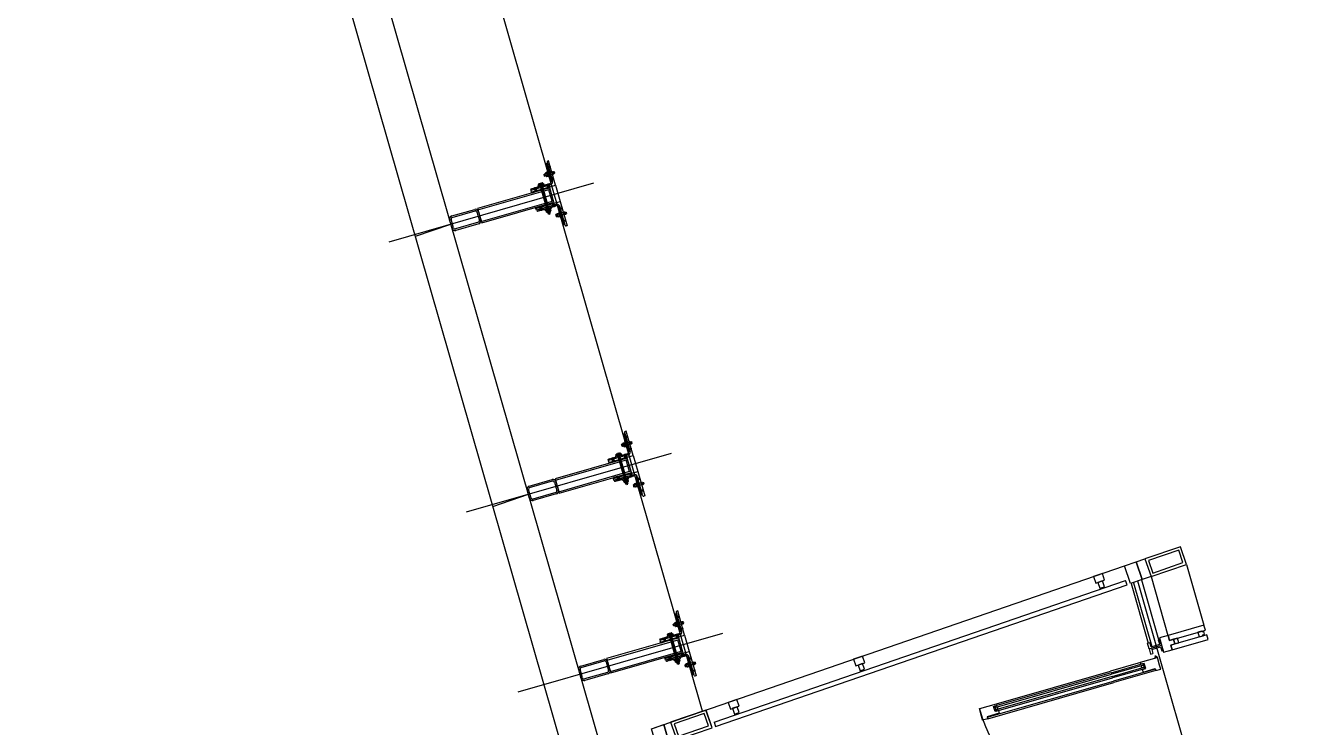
# Model space of a CAD drawing. Extents: x 809487 to 809680, y 818779 to 819225.
# Drawn here: x 809509.13 to 809515.9, y 819013.77 to 819017.52 of the extents above; entities that cross this region are included whole.
import ezdxf

# ---------------------------------------------------------------- set-up
doc = ezdxf.new("R2010")
doc.units = 0
for name, color, linetype in [('Default', 7, 'Continuous'), ('F-Alum', 7, 'Continuous'), ('F-Glazing', 7, 'Continuous'), ('Glass', 7, 'Continuous'), ('MAJ223__', 7, 'Continuous'), ('MAJ292_1', 7, 'Continuous'), ('MAJ292__', 7, 'Continuous'), ('MAJ314__scope', 7, 'Continuous'), ('MAJ315__', 7, 'Continuous'), ('MAJ318__', 7, 'Continuous'), ('MAJ322__', 7, 'Continuous'), ('MAJ325__', 7, 'Continuous'), ('MAJ421__', 7, 'Continuous'), ('MAJ520__', 7, 'Continuous'), ('WELDING', 7, 'Continuous')]:
    doc.layers.add(name, color=color, linetype=linetype)

# ---------------------------------------------------------------- blocks, each defined once
blk = doc.blocks.new('A$C62E2240C')
at = {"layer": 'MAJ223__'}
for p, q in [((-0.005, -0.01), (0.0181, -0.01)), ((0.005, -0.0058), (0.0135, -0.0058)), ((0.005, -0.0142), (0.0135, -0.0142)), ((0.0127, -0.005), (0.0127, -0.015))]:
    blk.add_line(p, q, dxfattribs=at)
blk.add_lwpolyline([(0, 0), (0.005, -0.005), (0.005, -0.015), (0, -0.02)], close=True, dxfattribs=at)
for points in [[(0, -0.0113), (0.0033, -0.0113), (0.0033, -0.0088), (0, -0.0088)], [(0.005, -0.005), (0.0127, -0.005), (0.0135, -0.0058), (0.0135, -0.0142), (0.0127, -0.015), (0.005, -0.015)]]:
    blk.add_lwpolyline(points, dxfattribs=at)
blk = doc.blocks.new('TM12NUT')
at = {"layer": 'Default'}
for p, q in [((0.0078, 0), (-0.0078, 0)), ((-0.0104, -0.0015), (-0.0104, -0.0085)), ((-0.0078, -0.01), (0.0078, -0.01)), ((-0.0052, -0.0085), (-0.0052, -0.0015)), ((0.0052, -0.0085), (0.0052, -0.0015)), ((0.0104, -0.0085), (0.0104, -0.0015))]:
    blk.add_line(p, q, dxfattribs=at)
for centre, radius, start, end in [((0, -0.0098), 0.00979, 57.79577, 122.20423), ((0.0078, -0.003), 0.00301, 30, 150), ((-0.0078, -0.003), 0.00301, 30, 150), ((-0.0078, -0.007), 0.00301, 210, 330), ((0, -0.0002), 0.00979, 237.79577, 302.20423), ((0.0078, -0.007), 0.00301, 210, 330)]:
    blk.add_arc(centre, radius, start, end, dxfattribs=at)
blk = doc.blocks.new('M12_WASH')
at = {"layer": 'Default'}
for p, q in [((0.0025, 0.0016), (0, 0.0009)), ((0, -0.0016), (0.0025, -0.0009))]:
    blk.add_line(p, q, dxfattribs=at)
blk.add_lwpolyline([(0, -0.012), (0.0025, -0.012), (0.0025, 0.012), (0, 0.012)], close=True, dxfattribs=at)
blk = doc.blocks.new('A$C392C4054')
at = {"layer": 'Default'}
for p, q in [((0.013, 0.05), (0, 0.05)), ((0.013, 0.047), (0, 0.047)), ((0.0016, 0.0468), (0.0016, 0)), ((0.0114, 0.0468), (0.0114, 0))]:
    blk.add_line(p, q, dxfattribs=at)
at = {"layer": 'MAJ292_1'}
for p, q in [((0.0005, 0.047), (0.0005, 0.0468)), ((0.0125, 0.047), (0.0125, 0.0468))]:
    blk.add_line(p, q, dxfattribs=at)
at = {"layer": 'MAJ318__'}
for p, q in [((0, 0.0517), (0.003, 0.057)), ((0, 0.0468), (0, 0.0517)), ((0.013, 0.0515), (0, 0.0515)), ((0.013, 0.0468), (0, 0.0468)), ((0.0005, 0.0468), (0.0005, 0.0011)), ((0.0005, 0.0011), (0.0016, 0)), ((0.0125, 0.0011), (0.0005, 0.0011)), ((0.0054, 0), (0.0016, 0)), ((0.01, 0.057), (0.003, 0.057)), ((0.0065, 0.0011), (0.0054, 0)), ((0.0065, 0.0011), (0.0076, 0)), ((0.0114, 0), (0.0076, 0)), ((0.013, 0.0517), (0.01, 0.057)), ((0.0114, 0), (0.0125, 0.0011)), ((0.0125, 0.0468), (0.0125, 0.0011)), ((0.013, 0.0468), (0.013, 0.0517))]:
    blk.add_line(p, q, dxfattribs=at)
blk = doc.blocks.new('M06MC13')
at = {"layer": 'Default'}
for p, q in [((-0.005, 0), (0.018, 0)), ((0.003, 0.0025), (0.013, 0.0025)), ((0.0125, -0.003), (0.0125, 0.003)), ((0.003, -0.0025), (0.013, -0.0025))]:
    blk.add_line(p, q, dxfattribs=at)
blk.add_lwpolyline([(0, -0.006), (0.003, -0.003), (0.003, 0.003), (0, 0.006)], close=True, dxfattribs=at)
for points in [[(0, 0.00075), (0.002, 0.00075), (0.002, -0.00075), (0, -0.00075)], [(0.003, -0.003), (0.0125, -0.003), (0.013, -0.0025), (0.013, 0.0025), (0.0125, 0.003), (0.003, 0.003)]]:
    blk.add_lwpolyline(points, dxfattribs=at)
blk = doc.blocks.new('M12HB160')
at = {"layer": 'Default'}
for p, q in [((-0.013, 0), (0.165, 0)), ((0.125, 0.005), (0.16, 0.005)), ((0.159, -0.006), (0.159, 0.006)), ((0.125, -0.005), (0.16, -0.005))]:
    blk.add_line(p, q, dxfattribs=at)
blk.add_lwpolyline([(-0.0065, -0.012), (-0.008, -0.0105), (-0.008, 0.0105), (-0.0065, 0.012), (0, 0.012), (0, -0.012)], close=True, dxfattribs=at)
for points in [[(-0.0064, 0.006), (0, 0.006), (0, 0.012), (-0.0064, 0.012)], [(0, -0.006), (0.159, -0.006), (0.16, -0.005), (0.16, 0.005), (0.159, 0.006), (0, 0.006)], [(0.124, -0.006), (0.125, -0.005), (0.125, 0.005), (0.124, 0.006)], [(-0.0064, -0.012), (0, -0.012), (0, -0.006), (-0.0064, -0.006)]]:
    blk.add_lwpolyline(points, dxfattribs=at)
for centre, radius, start, end in [((-0.0044, 0.009), 0.0036, 123.62643, 236.37357), ((0.004, 0), 0.012, 150, 210), ((-0.0044, -0.009), 0.0036, 123.62643, 236.37357)]:
    blk.add_arc(centre, radius, start, end, dxfattribs=at)
blk = doc.blocks.new('M12_NUT1')
at = {"layer": 'Default'}
blk.add_lwpolyline([(0.01, 0.0105), (0.01, -0.0105), (0.0085, -0.012), (0.0015, -0.012), (0, -0.0105), (0, 0.0105), (0.0015, 0.012), (0.0085, 0.012)], close=True, dxfattribs=at)
for points in [[(0.0016, 0.006), (0.0084, 0.006)], [(0.0016, 0.006), (0.0084, 0.006)], [(0.0084, -0.006), (0.0016, -0.006)], [(0.0084, -0.006), (0.0016, -0.006)]]:
    blk.add_lwpolyline(points, dxfattribs=at)
for centre, radius, start, end in [((0.0036, 0.009), 0.0036, 123.62643, 236.37357), ((0.012, 0), 0.012, 150, 210), ((0.0064, 0.009), 0.0036, 303.62643, 56.37357), ((-0.002, 0), 0.012, 330, 30), ((0.0036, -0.009), 0.0036, 123.62643, 236.37357), ((0.0064, -0.009), 0.0036, 303.62643, 56.37357)]:
    blk.add_arc(centre, radius, start, end, dxfattribs=at)

msp = doc.modelspace()

# ---------------------------------------------------------------- linework, layer by layer
at = {"layer": 'F-Alum'}
for p, q in [((809512.8092, 819013.8001), (809515.0075, 819014.557)), ((809512.8173, 819013.7765), (809515.0156, 819014.5334)), ((809515.0156, 819014.5334), (809515.0075, 819014.557)), ((809512.8092, 819013.8001), (809512.8173, 819013.7765))]:
    msp.add_line(p, q, dxfattribs=at)
for points in [[(809515.3336, 819014.6429), (809515.301, 819014.7374), (809515.1116, 819014.6722), (809515.1442, 819014.5777)], [(809515.1538, 819014.5968), (809515.3145, 819014.6522), (809515.2917, 819014.7183), (809515.131, 819014.663)], [(809515.4269, 819014.318), (809515.2346, 819014.2628), (809515.2421, 819014.2369), (809515.4343, 819014.292)], [(809515.4415, 819014.267), (809515.2492, 819014.2119), (809515.2567, 819014.1859), (809515.4489, 819014.2411)], [(809515.2845, 819014.2491), (809515.2633, 819014.243), (809515.2704, 819014.218), (809515.2916, 819014.2241)], [(809515.4261, 819014.2837), (809515.4165, 819014.2809), (809515.4149, 819014.2864), (809515.3937, 819014.2804), (809515.4009, 819014.2554), (809515.422, 819014.2615), (809515.4204, 819014.267), (809515.4301, 819014.2698)], [(809512.7987, 819013.77), (809512.7661, 819013.8646), (809512.5768, 819013.7994), (809512.6093, 819013.7048)], [(809512.6189, 819013.724), (809512.7796, 819013.7793), (809512.7568, 819013.8455), (809512.5961, 819013.7902)]]:
    msp.add_lwpolyline(points, close=True, dxfattribs=at)
at = {"layer": 'F-Glazing'}
for p, q in [((809511.0729, 819016.3676), (809512.1669, 819016.6813)), ((809511.9622, 819016.6695), (809511.9622, 819016.6695)), ((809511.9622, 819016.6695), (809511.987, 819016.5829)), ((809511.9431, 819016.5839), (809511.9255, 819016.6454)), ((809511.487, 819014.9236), (809512.5809, 819015.2373)), ((809512.3572, 819015.1399), (809512.3395, 819015.2014)), ((809512.3763, 819015.2255), (809512.3763, 819015.2255)), ((809512.3763, 819015.2255), (809512.4011, 819015.1389)), ((809511.7626, 819013.9624), (809512.8566, 819014.2761)), ((809512.6328, 819014.1786), (809512.6152, 819014.2401)), ((809512.6519, 819014.2642), (809512.6519, 819014.2642)), ((809512.6519, 819014.2642), (809512.6767, 819014.1777))]:
    msp.add_line(p, q, dxfattribs=at)
for points in [[(809511.9309, 819016.6553), (809511.9296, 819016.6601), (809511.835, 819016.6278), (809511.8337, 819016.6326)], [(809511.953, 819016.5784), (809511.9544, 819016.5736), (809511.8571, 819016.5509), (809511.8585, 819016.5461)], [(809512.345, 819015.2113), (809512.3436, 819015.2161), (809512.2491, 819015.1838), (809512.2477, 819015.1886)], [(809512.3671, 819015.1344), (809512.3684, 819015.1296), (809512.2711, 819015.1069), (809512.2725, 819015.1021)], [(809512.6206, 819014.25), (809512.6193, 819014.2548), (809512.5247, 819014.2225), (809512.5234, 819014.2273)], [(809512.6427, 819014.1731), (809512.6441, 819014.1683), (809512.5468, 819014.1456), (809512.5482, 819014.1408)]]:
    msp.add_lwpolyline(points, close=True, dxfattribs=at)
at = {"layer": 'Glass'}
for p, q in [((809515.1722, 819014.1422), (809515.168, 819014.1567)), ((809515.1629, 819014.1474), (809515.1773, 819014.1515))]:
    msp.add_line(p, q, dxfattribs=at)
for radius in [0.0035, 0.0035, 0.0015]:
    msp.add_circle((809515.1701, 819014.1494), radius, dxfattribs=at)
at = {"layer": 'MAJ223__'}
for points in [[(809511.8669, 819016.6603), (809511.8688, 819016.6593), (809511.8698, 819016.6612), (809511.8717, 819016.6601), (809511.8727, 819016.662), (809511.8746, 819016.661), (809511.8756, 819016.6628), (809511.8775, 819016.6618), (809511.8785, 819016.6636), (809511.8803, 819016.6626), (809511.8814, 819016.6645), (809511.8832, 819016.6634), (809511.8842, 819016.6653), (809511.8861, 819016.6643), (809511.8871, 819016.6661), (809511.889, 819016.6651), (809511.89, 819016.667), (809511.8919, 819016.6659), (809511.8929, 819016.6678), (809511.8948, 819016.6668), (809511.8958, 819016.6686), (809511.8976, 819016.6676), (809511.8987, 819016.6694), (809511.9005, 819016.6684), (809511.9016, 819016.6703), (809511.9034, 819016.6692), (809511.9051, 819016.6635), (809511.8676, 819016.6527), (809511.8659, 819016.6585)], [(809511.9014, 819016.5402), (809511.9024, 819016.542), (809511.9043, 819016.541), (809511.9053, 819016.5429), (809511.9072, 819016.5418), (809511.9082, 819016.5437), (809511.9101, 819016.5427), (809511.9111, 819016.5445), (809511.9129, 819016.5435), (809511.914, 819016.5453), (809511.9158, 819016.5443), (809511.9168, 819016.5462), (809511.9187, 819016.5451), (809511.9197, 819016.547), (809511.9216, 819016.546), (809511.9226, 819016.5478), (809511.9245, 819016.5468), (809511.9255, 819016.5487), (809511.9274, 819016.5476), (809511.9284, 819016.5495), (809511.9302, 819016.5485), (809511.9313, 819016.5503), (809511.9331, 819016.5493), (809511.9342, 819016.5511), (809511.936, 819016.5501), (809511.937, 819016.552), (809511.9354, 819016.5577), (809511.8979, 819016.547), (809511.8995, 819016.5412)], [(809512.281, 819015.2163), (809512.2829, 819015.2153), (809512.2839, 819015.2172), (809512.2857, 819015.2161), (809512.2868, 819015.218), (809512.2886, 819015.217), (809512.2897, 819015.2188), (809512.2915, 819015.2178), (809512.2925, 819015.2197), (809512.2944, 819015.2186), (809512.2954, 819015.2205), (809512.2973, 819015.2195), (809512.2983, 819015.2213), (809512.3002, 819015.2203), (809512.3012, 819015.2221), (809512.303, 819015.2211), (809512.3041, 819015.223), (809512.3059, 819015.2219), (809512.307, 819015.2238), (809512.3088, 819015.2228), (809512.3098, 819015.2246), (809512.3117, 819015.2236), (809512.3127, 819015.2254), (809512.3146, 819015.2244), (809512.3156, 819015.2263), (809512.3175, 819015.2252), (809512.3191, 819015.2195), (809512.2816, 819015.2087), (809512.28, 819015.2145)], [(809512.3155, 819015.0962), (809512.3165, 819015.098), (809512.3183, 819015.097), (809512.3194, 819015.0989), (809512.3212, 819015.0978), (809512.3223, 819015.0997), (809512.3241, 819015.0987), (809512.3251, 819015.1005), (809512.327, 819015.0995), (809512.328, 819015.1014), (809512.3299, 819015.1003), (809512.3309, 819015.1022), (809512.3328, 819015.1011), (809512.3338, 819015.103), (809512.3356, 819015.102), (809512.3367, 819015.1038), (809512.3385, 819015.1028), (809512.3396, 819015.1047), (809512.3414, 819015.1036), (809512.3424, 819015.1055), (809512.3443, 819015.1045), (809512.3453, 819015.1063), (809512.3472, 819015.1053), (809512.3482, 819015.1071), (809512.3501, 819015.1061), (809512.3511, 819015.108), (809512.3494, 819015.1137), (809512.312, 819015.103), (809512.3136, 819015.0972)], [(809512.5566, 819014.2551), (809512.5585, 819014.2541), (809512.5595, 819014.2559), (809512.5614, 819014.2549), (809512.5624, 819014.2567), (809512.5643, 819014.2557), (809512.5653, 819014.2576), (809512.5671, 819014.2565), (809512.5682, 819014.2584), (809512.57, 819014.2574), (809512.5711, 819014.2592), (809512.5729, 819014.2582), (809512.5739, 819014.26), (809512.5758, 819014.259), (809512.5768, 819014.2609), (809512.5787, 819014.2598), (809512.5797, 819014.2617), (809512.5816, 819014.2607), (809512.5826, 819014.2625), (809512.5845, 819014.2615), (809512.5855, 819014.2634), (809512.5873, 819014.2623), (809512.5884, 819014.2642), (809512.5902, 819014.2632), (809512.5912, 819014.265), (809512.5931, 819014.264), (809512.5948, 819014.2582), (809512.5573, 819014.2475), (809512.5556, 819014.2532)], [(809512.5911, 819014.1349), (809512.5921, 819014.1368), (809512.594, 819014.1358), (809512.595, 819014.1376), (809512.5969, 819014.1366), (809512.5979, 819014.1384), (809512.5997, 819014.1374), (809512.6008, 819014.1393), (809512.6026, 819014.1382), (809512.6037, 819014.1401), (809512.6055, 819014.1391), (809512.6065, 819014.1409), (809512.6084, 819014.1399), (809512.6094, 819014.1417), (809512.6113, 819014.1407), (809512.6123, 819014.1426), (809512.6142, 819014.1415), (809512.6152, 819014.1434), (809512.6171, 819014.1424), (809512.6181, 819014.1442), (809512.6199, 819014.1432), (809512.621, 819014.1451), (809512.6228, 819014.144), (809512.6238, 819014.1459), (809512.6257, 819014.1448), (809512.6267, 819014.1467), (809512.6251, 819014.1525), (809512.5876, 819014.1417), (809512.5892, 819014.136)]]:
    msp.add_lwpolyline(points, close=True, dxfattribs=at)
at = {"layer": 'MAJ292__'}
for p, q in [((809511.5475, 819016.537), (809511.9332, 819016.6476)), ((809511.5652, 819016.4755), (809511.9508, 819016.5861)), ((809511.9616, 819015.093), (809512.3472, 819015.2036)), ((809511.9792, 819015.0315), (809512.3649, 819015.1421)), ((809512.4745, 819013.7642), (809515.002, 819014.6344)), ((809515.3333, 819014.6428), (809515.4265, 819014.3179)), ((809515.1442, 819014.5776), (809515.2345, 819014.2628)), ((809515.0373, 819014.5409), (809515.1287, 819014.2221)), ((809515.0496, 819014.5451), (809515.1474, 819014.204)), ((809515.9007, 819011.6653), (809515.0726, 819014.553)), ((809515.0923, 819014.5598), (809515.1907, 819014.2164)), ((809512.2372, 819014.1318), (809512.6228, 819014.2423)), ((809515.1253, 819014.2211), (809515.1378, 819014.2247)), ((809515.1254, 819014.2211), (809515.1378, 819014.2247)), ((809515.144, 819014.2031), (809515.1378, 819014.2247)), ((809515.1441, 819014.2031), (809515.1378, 819014.2247)), ((809515.1845, 819014.2381), (809515.1919, 819014.2402)), ((809515.1845, 819014.2381), (809515.192, 819014.2402)), ((809515.1907, 819014.2164), (809515.1845, 819014.2381)), ((809515.1907, 819014.2164), (809515.1845, 819014.2381)), ((809515.2002, 819014.2114), (809515.1919, 819014.2402)), ((809515.2002, 819014.2114), (809515.192, 819014.2402)), ((809512.2549, 819014.0702), (809512.6405, 819014.1808)), ((809515.1336, 819014.1923), (809515.1253, 819014.2211)), ((809515.1336, 819014.1923), (809515.1254, 819014.2211)), ((809515.1336, 819014.1923), (809515.2002, 819014.2114)), ((809515.1336, 819014.1923), (809515.2002, 819014.2114)), ((809515.1336, 819014.1923), (809515.2002, 819014.2114)), ((809515.1336, 819014.1923), (809515.2002, 819014.2114)), ((809515.1336, 819014.1923), (809515.1419, 819014.1634)), ((809515.1336, 819014.1923), (809515.1419, 819014.1634)), ((809515.1419, 819014.1634), (809515.1544, 819014.167)), ((809515.1419, 819014.1634), (809515.1544, 819014.167)), ((809515.144, 819014.2031), (809515.1907, 819014.2164)), ((809515.1441, 819014.2031), (809515.1907, 819014.2164)), ((809515.1482, 819014.1887), (809515.1948, 819014.202)), ((809515.1482, 819014.1887), (809515.1948, 819014.202)), ((809515.1482, 819014.1887), (809515.1544, 819014.167)), ((809515.1482, 819014.1887), (809515.1544, 819014.167)), ((809515.1948, 819014.202), (809515.201, 819014.1804)), ((809515.1948, 819014.202), (809515.201, 819014.1804)), ((809515.2002, 819014.2114), (809515.2085, 819014.1825)), ((809515.2002, 819014.2114), (809515.2085, 819014.1825)), ((809515.201, 819014.1804), (809515.2085, 819014.1825)), ((809515.201, 819014.1804), (809515.2085, 819014.1825)), ((809512.5689, 819013.6872), (809512.5401, 819013.7868))]:
    msp.add_line(p, q, dxfattribs=at)
for points in [[(809511.8297, 819016.6419), (809511.8325, 819016.6322), (809511.9622, 819016.6695), (809511.925, 819016.7992), (809511.9202, 819016.7978)], [(809511.9168, 819016.7917), (809511.9457, 819016.6907)], [(809511.9354, 819016.6722), (809511.8297, 819016.6419)], [(809511.4069, 819016.505), (809511.5299, 819016.5403)], [(809511.4091, 819016.4973), (809511.5321, 819016.5326)], [(809511.542, 819016.5271), (809511.5553, 819016.481)], [(809511.5497, 819016.5293), (809511.563, 819016.4832)], [(809511.86, 819016.5361), (809511.8573, 819016.5457), (809511.987, 819016.5829), (809512.0242, 819016.4532), (809512.0194, 819016.4518)], [(809511.9658, 819016.5664), (809511.86, 819016.5361)], [(809512.0132, 819016.4552), (809511.9843, 819016.5562)], [(809511.4092, 819016.4391), (809511.3959, 819016.4852)], [(809511.4168, 819016.4413), (809511.4036, 819016.4874)], [(809511.5498, 819016.4711), (809511.4267, 819016.4358)], [(809511.552, 819016.4634), (809511.4289, 819016.4281)], [(809512.2438, 819015.1979), (809512.2465, 819015.1882), (809512.3763, 819015.2255), (809512.3391, 819015.3552), (809512.3343, 819015.3539)], [(809512.3308, 819015.3477), (809512.3598, 819015.2467)], [(809512.3495, 819015.2282), (809512.2438, 819015.1979)], [(809512.2741, 819015.0921), (809512.2713, 819015.1017), (809512.4011, 819015.1389), (809512.4383, 819015.0092), (809512.4335, 819015.0078)], [(809512.3798, 819015.1224), (809512.2741, 819015.0921)], [(809512.4273, 819015.0112), (809512.3984, 819015.1122)], [(809511.8232, 819014.9951), (809511.81, 819015.0412)], [(809511.8309, 819014.9973), (809511.8177, 819015.0434)], [(809511.821, 819015.061), (809511.944, 819015.0963)], [(809511.8232, 819015.0533), (809511.9462, 819015.0886)], [(809511.9561, 819015.0831), (809511.9693, 819015.037)], [(809511.9638, 819015.0853), (809511.977, 819015.0392)], [(809511.9638, 819015.0271), (809511.8408, 819014.9918)], [(809511.966, 819015.0194), (809511.843, 819014.9841)], [(809512.5194, 819014.2366), (809512.5221, 819014.227), (809512.6519, 819014.2642), (809512.6147, 819014.394), (809512.6099, 819014.3926)], [(809512.6065, 819014.3864), (809512.6354, 819014.2855)], [(809512.6251, 819014.2669), (809512.5194, 819014.2366)], [(809512.5497, 819014.1309), (809512.547, 819014.1405), (809512.6767, 819014.1777), (809512.7139, 819014.0479), (809512.7091, 819014.0465)], [(809512.6554, 819014.1612), (809512.5497, 819014.1309)], [(809512.0966, 819014.0998), (809512.2196, 819014.135)], [(809512.0988, 819014.0921), (809512.2218, 819014.1274)], [(809512.2317, 819014.1219), (809512.245, 819014.0757)], [(809512.2394, 819014.1241), (809512.2527, 819014.0779)], [(809512.7029, 819014.05), (809512.674, 819014.1509)], [(809512.0989, 819014.0338), (809512.0856, 819014.08)], [(809512.1065, 819014.036), (809512.0933, 819014.0822)], [(809512.2395, 819014.0658), (809512.1164, 819014.0305)], [(809512.2417, 819014.0581), (809512.1186, 819014.0229)]]:
    msp.add_lwpolyline(points, dxfattribs=at)
for points in [[(809511.5453, 819016.5447), (809511.5674, 819016.4678), (809511.953, 819016.5784), (809511.9309, 819016.6553)], [(809511.9594, 819015.1007), (809511.9814, 819015.0238), (809512.3671, 819015.1344), (809512.345, 819015.2113)], [(809515.0644, 819014.6559), (809515.0969, 819014.5614), (809515.0345, 819014.5399), (809515.002, 819014.6344)], [(809515.1116, 819014.6722), (809515.1442, 819014.5777), (809515.0969, 819014.5614), (809515.0644, 819014.6559)], [(809512.235, 819014.1395), (809512.2571, 819014.0626), (809512.6427, 819014.1731), (809512.6206, 819014.25)], [(809515.2633, 819014.243), (809515.2421, 819014.2369), (809515.2346, 819014.2628), (809515.1892, 819014.2498), (809515.2112, 819014.1729), (809515.2567, 819014.1859), (809515.2492, 819014.2119), (809515.2704, 819014.218)], [(809515.2633, 819014.243), (809515.2633, 819014.243), (809515.2421, 819014.2369), (809515.2421, 819014.2369)], [(809512.6093, 819013.7048), (809512.7984, 819013.7699), (809512.7659, 819013.8645), (809512.5768, 819013.7994)], [(809512.4745, 819013.7642), (809512.5401, 819013.7868), (809512.5689, 819013.6872), (809512.5614, 819013.6851), (809512.5552, 819013.7067), (809512.5086, 819013.6932), (809512.5148, 819013.6716), (809512.5023, 819013.668)]]:
    msp.add_lwpolyline(points, close=True, dxfattribs=at)
for centre, radius, start, end in [((809511.9216, 819016.793), 0.005, 106, 196), ((809511.9313, 819016.6866), 0.015, 286, 16), ((809511.5343, 819016.5249), 0.016, 16, 106), ((809511.5343, 819016.5249), 0.008, 16, 106), ((809511.9699, 819016.552), 0.015, 16, 106), ((809511.4113, 819016.4896), 0.016, 106, 196), ((809511.4113, 819016.4896), 0.008, 106, 196), ((809511.5476, 819016.4788), 0.008, 286, 16), ((809511.5476, 819016.4788), 0.016, 286, 16), ((809511.4245, 819016.4435), 0.016, 196, 286), ((809511.4245, 819016.4435), 0.008, 196, 286), ((809512.0181, 819016.4566), 0.005, 196, 286), ((809512.3356, 819015.349), 0.005, 106, 196), ((809512.3454, 819015.2426), 0.015, 286, 16), ((809512.3839, 819015.108), 0.015, 16, 106), ((809511.8254, 819015.0456), 0.016, 106, 196), ((809511.8254, 819015.0456), 0.008, 106, 196), ((809511.9484, 819015.0809), 0.016, 16, 106), ((809511.9484, 819015.0809), 0.008, 16, 106), ((809511.9616, 819015.0348), 0.008, 286, 16), ((809511.9616, 819015.0348), 0.016, 286, 16), ((809511.8386, 819014.9995), 0.016, 196, 286), ((809511.8386, 819014.9995), 0.008, 196, 286), ((809512.4321, 819015.0126), 0.005, 196, 286), ((809512.6113, 819014.3878), 0.005, 106, 196), ((809512.621, 819014.2813), 0.015, 286, 16), ((809512.6596, 819014.1468), 0.015, 16, 106), ((809512.101, 819014.0844), 0.016, 106, 196), ((809512.101, 819014.0844), 0.008, 106, 196), ((809512.224, 819014.1197), 0.016, 16, 106), ((809512.224, 819014.1197), 0.008, 16, 106), ((809512.1142, 819014.0382), 0.016, 196, 286), ((809512.1142, 819014.0382), 0.008, 196, 286), ((809512.2373, 819014.0735), 0.008, 286, 16), ((809512.2373, 819014.0735), 0.016, 286, 16), ((809512.7078, 819014.0513), 0.005, 196, 286)]:
    msp.add_arc(centre, radius, start, end, dxfattribs=at)
at = {"layer": 'MAJ314__scope'}
for p, q in [((809512.7472, 819013.8592), (809509.874, 819023.8795)), ((809512.3134, 819013.2856), (809509.3211, 819023.721)), ((809512.124, 819013.2204), (809509.1289, 819023.6659)), ((809511.2132, 819016.3968), (809511.4026, 819016.462)), ((809511.6272, 819014.953), (809511.8166, 819015.0182))]:
    msp.add_line(p, q, dxfattribs=at)
at = {"layer": 'MAJ315__'}
for p, q in [((809515.087, 819014.1186), (809514.9275, 819014.0729)), ((809514.3178, 819013.898), (809514.9275, 819014.0729)), ((809515.1667, 819014.0832), (809514.9429, 819014.019)), ((809515.1689, 819014.0755), (809514.9451, 819014.0113)), ((809514.2689, 819013.8258), (809514.9429, 819014.019)), ((809514.2711, 819013.8181), (809514.9451, 819014.0113))]:
    msp.add_line(p, q, dxfattribs=at)
for points in [[(809514.9303, 819014.0633), (809515.102, 819014.1125), (809515.1032, 819014.1118), (809515.1049, 819014.106), (809515.1042, 819014.1048), (809514.9325, 819014.0556)], [(809514.9358, 819014.044), (809515.1075, 819014.0933), (809515.1087, 819014.0926), (809515.1104, 819014.0868), (809515.1097, 819014.0856), (809514.938, 819014.0363)], [(809515.0972, 819014.082), (809515.1013, 819014.0676), (809515.1659, 819014.0861), (809515.1689, 819014.0755), (809515.1959, 819014.0832), (809515.1899, 819014.1041), (809515.1899, 819014.1041), (809515.1782, 819014.1448), (809515.1782, 819014.1448), (809515.1782, 819014.1448), (809515.1753, 819014.1439), (809515.1753, 819014.1439), (809515.0867, 819014.1185)], [(809515.0867, 819014.1185), (809515.0895, 819014.1089)], [(809515.0972, 819014.082), (809515.1155, 819014.0872), (809515.1077, 819014.1141), (809515.1077, 819014.1141), (809515.0895, 819014.1089)], [(809514.9303, 819014.0633), (809514.3083, 819013.8849), (809514.3077, 819013.8837), (809514.3093, 819013.8779), (809514.3106, 819013.8772), (809514.9325, 819014.0556)], [(809514.9358, 819014.044), (809514.3139, 819013.8657), (809514.3132, 819013.8645), (809514.3148, 819013.8587), (809514.3161, 819013.858), (809514.938, 819014.0363)], [(809514.3286, 819013.8616), (809514.3327, 819013.8472), (809514.2681, 819013.8286), (809514.2711, 819013.8181), (809514.2442, 819013.8104), (809514.2382, 819013.8312), (809514.2382, 819013.8312), (809514.2266, 819013.8719), (809514.2266, 819013.8719), (809514.2266, 819013.8719), (809514.2295, 819013.8727), (809514.2295, 819013.8727), (809514.3181, 819013.8981)], [(809514.3286, 819013.8616), (809514.3103, 819013.8563), (809514.3026, 819013.8833), (809514.3026, 819013.8833), (809514.3208, 819013.8885)], [(809514.3181, 819013.8981), (809514.3208, 819013.8885)]]:
    msp.add_lwpolyline(points, dxfattribs=at)
for points in [[(809515.0917, 819014.1012), (809515.1042, 819014.1048), (809515.1075, 819014.0933), (809515.095, 819014.0897)], [(809514.323, 819013.8808), (809514.3106, 819013.8772), (809514.3139, 819013.8657), (809514.3264, 819013.8693)]]:
    msp.add_lwpolyline(points, close=True, dxfattribs=at)
msp.add_arc((809515.1701, 819014.1494), 0.9835, 196.39403, 286.39285, dxfattribs=at)
at = {"layer": 'MAJ322__'}
msp.add_line((809515.1959, 819014.0832), (809515.1959, 819014.0832), dxfattribs=at)
for points in [[(809511.9125, 819016.7847), (809511.9183, 819016.7863), (809511.9458, 819016.6903), (809511.9401, 819016.6887)], [(809511.9354, 819016.6722), (809511.8315, 819016.6424), (809511.8295, 819016.6496), (809511.8313, 819016.6486), (809511.8323, 819016.6504), (809511.8342, 819016.6494), (809511.8352, 819016.6512), (809511.8371, 819016.6502), (809511.8381, 819016.6521), (809511.84, 819016.651), (809511.841, 819016.6529), (809511.8428, 819016.6519), (809511.8439, 819016.6537), (809511.8457, 819016.6527), (809511.8468, 819016.6546), (809511.8486, 819016.6535), (809511.8496, 819016.6554), (809511.8515, 819016.6544), (809511.8525, 819016.6562), (809511.8544, 819016.6552), (809511.8554, 819016.657), (809511.8573, 819016.656), (809511.8583, 819016.6579), (809511.8602, 819016.6568), (809511.8612, 819016.6587), (809511.863, 819016.6577), (809511.8641, 819016.6595), (809511.8659, 819016.6585), (809511.8669, 819016.6603), (809511.8688, 819016.6593), (809511.8698, 819016.6612), (809511.8717, 819016.6601), (809511.8727, 819016.662), (809511.8746, 819016.661), (809511.8756, 819016.6628), (809511.8775, 819016.6618), (809511.8785, 819016.6636), (809511.8803, 819016.6626), (809511.8814, 819016.6645), (809511.8832, 819016.6634), (809511.8842, 819016.6653), (809511.8861, 819016.6643), (809511.8871, 819016.6661), (809511.889, 819016.6651), (809511.89, 819016.667), (809511.8919, 819016.6659), (809511.8929, 819016.6678), (809511.8948, 819016.6668), (809511.8958, 819016.6686), (809511.8976, 819016.6676), (809511.8987, 819016.6694), (809511.9005, 819016.6684), (809511.9016, 819016.6703), (809511.9034, 819016.6692), (809511.9044, 819016.6711), (809511.9063, 819016.6701), (809511.9073, 819016.6719), (809511.9092, 819016.6709), (809511.9102, 819016.6727), (809511.9121, 819016.6717), (809511.9131, 819016.6736), (809511.9149, 819016.6725), (809511.916, 819016.6744), (809511.9178, 819016.6734), (809511.9189, 819016.6752), (809511.9207, 819016.6742), (809511.9217, 819016.6761), (809511.9236, 819016.675), (809511.9246, 819016.6769), (809511.9265, 819016.6759), (809511.9275, 819016.6777), (809511.9294, 819016.6767), (809511.9304, 819016.6785), (809511.9322, 819016.6775), (809511.9323, 819016.6775), (809511.9334, 819016.6794)], [(809511.9658, 819016.5664), (809511.8618, 819016.5366), (809511.8639, 819016.5294), (809511.8649, 819016.5313), (809511.8668, 819016.5303), (809511.8678, 819016.5321), (809511.8697, 819016.5311), (809511.8707, 819016.5329), (809511.8726, 819016.5319), (809511.8736, 819016.5338), (809511.8754, 819016.5327), (809511.8765, 819016.5346), (809511.8783, 819016.5336), (809511.8794, 819016.5354), (809511.8812, 819016.5344), (809511.8822, 819016.5363), (809511.8841, 819016.5352), (809511.8851, 819016.5371), (809511.887, 819016.536), (809511.888, 819016.5379), (809511.8899, 819016.5369), (809511.8909, 819016.5387), (809511.8927, 819016.5377), (809511.8938, 819016.5396), (809511.8956, 819016.5385), (809511.8967, 819016.5404), (809511.8985, 819016.5394), (809511.8995, 819016.5412), (809511.9014, 819016.5402), (809511.9024, 819016.542), (809511.9043, 819016.541), (809511.9053, 819016.5429), (809511.9072, 819016.5418), (809511.9082, 819016.5437), (809511.9101, 819016.5427), (809511.9111, 819016.5445), (809511.9129, 819016.5435), (809511.914, 819016.5453), (809511.9158, 819016.5443), (809511.9168, 819016.5462), (809511.9187, 819016.5451), (809511.9197, 819016.547), (809511.9216, 819016.546), (809511.9226, 819016.5478), (809511.9245, 819016.5468), (809511.9255, 819016.5487), (809511.9274, 819016.5476), (809511.9284, 819016.5495), (809511.9302, 819016.5485), (809511.9313, 819016.5503), (809511.9331, 819016.5493), (809511.9342, 819016.5511), (809511.936, 819016.5501), (809511.937, 819016.552), (809511.9389, 819016.5509), (809511.9399, 819016.5528), (809511.9418, 819016.5518), (809511.9428, 819016.5536), (809511.9447, 819016.5526), (809511.9457, 819016.5544), (809511.9475, 819016.5534), (809511.9486, 819016.5553), (809511.9504, 819016.5542), (809511.9515, 819016.5561), (809511.9533, 819016.5551), (809511.9543, 819016.5569), (809511.9562, 819016.5559), (809511.9572, 819016.5577), (809511.9591, 819016.5567), (809511.9601, 819016.5586), (809511.962, 819016.5575), (809511.963, 819016.5594), (809511.9648, 819016.5584), (809511.9659, 819016.5602), (809511.966, 819016.5603), (809511.9678, 819016.5592)], [(809512.0059, 819016.4589), (809512.0117, 819016.4606), (809511.9842, 819016.5566), (809511.9784, 819016.5549)], [(809512.3266, 819015.3407), (809512.3324, 819015.3423), (809512.3599, 819015.2463), (809512.3541, 819015.2447)], [(809512.3495, 819015.2282), (809512.2456, 819015.1984), (809512.2435, 819015.2056), (809512.2454, 819015.2046), (809512.2464, 819015.2064), (809512.2483, 819015.2054), (809512.2493, 819015.2073), (809512.2511, 819015.2062), (809512.2522, 819015.2081), (809512.254, 819015.207), (809512.2551, 819015.2089), (809512.2569, 819015.2079), (809512.2579, 819015.2097), (809512.2598, 819015.2087), (809512.2608, 819015.2106), (809512.2627, 819015.2095), (809512.2637, 819015.2114), (809512.2656, 819015.2104), (809512.2666, 819015.2122), (809512.2684, 819015.2112), (809512.2695, 819015.213), (809512.2713, 819015.212), (809512.2724, 819015.2139), (809512.2742, 819015.2128), (809512.2752, 819015.2147), (809512.2771, 819015.2137), (809512.2781, 819015.2155), (809512.28, 819015.2145), (809512.281, 819015.2163), (809512.2829, 819015.2153), (809512.2839, 819015.2172), (809512.2857, 819015.2161), (809512.2868, 819015.218), (809512.2886, 819015.217), (809512.2897, 819015.2188), (809512.2915, 819015.2178), (809512.2925, 819015.2197), (809512.2944, 819015.2186), (809512.2954, 819015.2205), (809512.2973, 819015.2195), (809512.2983, 819015.2213), (809512.3002, 819015.2203), (809512.3012, 819015.2221), (809512.303, 819015.2211), (809512.3041, 819015.223), (809512.3059, 819015.2219), (809512.307, 819015.2238), (809512.3088, 819015.2228), (809512.3098, 819015.2246), (809512.3117, 819015.2236), (809512.3127, 819015.2254), (809512.3146, 819015.2244), (809512.3156, 819015.2263), (809512.3175, 819015.2252), (809512.3185, 819015.2271), (809512.3203, 819015.2261), (809512.3214, 819015.2279), (809512.3232, 819015.2269), (809512.3243, 819015.2287), (809512.3261, 819015.2277), (809512.3271, 819015.2296), (809512.329, 819015.2285), (809512.33, 819015.2304), (809512.3319, 819015.2294), (809512.3329, 819015.2312), (809512.3348, 819015.2302), (809512.3358, 819015.2321), (809512.3377, 819015.231), (809512.3387, 819015.2329), (809512.3405, 819015.2319), (809512.3416, 819015.2337), (809512.3434, 819015.2327), (809512.3444, 819015.2345), (809512.3463, 819015.2335), (809512.3464, 819015.2335), (809512.3474, 819015.2354)], [(809512.3798, 819015.1224), (809512.2759, 819015.0926), (809512.278, 819015.0854), (809512.279, 819015.0873), (809512.2809, 819015.0863), (809512.2819, 819015.0881), (809512.2837, 819015.0871), (809512.2848, 819015.0889), (809512.2866, 819015.0879), (809512.2877, 819015.0898), (809512.2895, 819015.0887), (809512.2905, 819015.0906), (809512.2924, 819015.0896), (809512.2934, 819015.0914), (809512.2953, 819015.0904), (809512.2963, 819015.0923), (809512.2982, 819015.0912), (809512.2992, 819015.0931), (809512.301, 819015.0921), (809512.3021, 819015.0939), (809512.3039, 819015.0929), (809512.305, 819015.0947), (809512.3068, 819015.0937), (809512.3078, 819015.0956), (809512.3097, 819015.0945), (809512.3107, 819015.0964), (809512.3126, 819015.0954), (809512.3136, 819015.0972), (809512.3155, 819015.0962), (809512.3165, 819015.098), (809512.3183, 819015.097), (809512.3194, 819015.0989), (809512.3212, 819015.0978), (809512.3223, 819015.0997), (809512.3241, 819015.0987), (809512.3251, 819015.1005), (809512.327, 819015.0995), (809512.328, 819015.1014), (809512.3299, 819015.1003), (809512.3309, 819015.1022), (809512.3328, 819015.1011), (809512.3338, 819015.103), (809512.3356, 819015.102), (809512.3367, 819015.1038), (809512.3385, 819015.1028), (809512.3396, 819015.1047), (809512.3414, 819015.1036), (809512.3424, 819015.1055), (809512.3443, 819015.1045), (809512.3453, 819015.1063), (809512.3472, 819015.1053), (809512.3482, 819015.1071), (809512.3501, 819015.1061), (809512.3511, 819015.108), (809512.3529, 819015.1069), (809512.354, 819015.1088), (809512.3558, 819015.1078), (809512.3569, 819015.1096), (809512.3587, 819015.1086), (809512.3597, 819015.1104), (809512.3616, 819015.1094), (809512.3626, 819015.1113), (809512.3645, 819015.1102), (809512.3655, 819015.1121), (809512.3674, 819015.1111), (809512.3684, 819015.1129), (809512.3703, 819015.1119), (809512.3713, 819015.1138), (809512.3731, 819015.1127), (809512.3742, 819015.1146), (809512.376, 819015.1136), (809512.377, 819015.1154), (809512.3789, 819015.1144), (809512.3799, 819015.1162), (809512.38, 819015.1163), (809512.3819, 819015.1152)], [(809512.42, 819015.0149), (809512.4258, 819015.0166), (809512.3982, 819015.1126), (809512.3925, 819015.1109)], [(809512.6022, 819014.3794), (809512.608, 819014.381), (809512.6355, 819014.2851), (809512.6298, 819014.2834)], [(809512.6251, 819014.2669), (809512.5212, 819014.2371), (809512.5192, 819014.2443), (809512.521, 819014.2433), (809512.522, 819014.2452), (809512.5239, 819014.2441), (809512.5249, 819014.246), (809512.5268, 819014.245), (809512.5278, 819014.2468), (809512.5297, 819014.2458), (809512.5307, 819014.2476), (809512.5325, 819014.2466), (809512.5336, 819014.2485), (809512.5354, 819014.2474), (809512.5365, 819014.2493), (809512.5383, 819014.2483), (809512.5393, 819014.2501), (809512.5412, 819014.2491), (809512.5422, 819014.2509), (809512.5441, 819014.2499), (809512.5451, 819014.2518), (809512.547, 819014.2507), (809512.548, 819014.2526), (809512.5498, 819014.2516), (809512.5509, 819014.2534), (809512.5527, 819014.2524), (809512.5538, 819014.2543), (809512.5556, 819014.2532), (809512.5566, 819014.2551), (809512.5585, 819014.2541), (809512.5595, 819014.2559), (809512.5614, 819014.2549), (809512.5624, 819014.2567), (809512.5643, 819014.2557), (809512.5653, 819014.2576), (809512.5671, 819014.2565), (809512.5682, 819014.2584), (809512.57, 819014.2574), (809512.5711, 819014.2592), (809512.5729, 819014.2582), (809512.5739, 819014.26), (809512.5758, 819014.259), (809512.5768, 819014.2609), (809512.5787, 819014.2598), (809512.5797, 819014.2617), (809512.5816, 819014.2607), (809512.5826, 819014.2625), (809512.5845, 819014.2615), (809512.5855, 819014.2634), (809512.5873, 819014.2623), (809512.5884, 819014.2642), (809512.5902, 819014.2632), (809512.5912, 819014.265), (809512.5931, 819014.264), (809512.5941, 819014.2658), (809512.596, 819014.2648), (809512.597, 819014.2667), (809512.5989, 819014.2656), (809512.5999, 819014.2675), (809512.6018, 819014.2665), (809512.6028, 819014.2683), (809512.6046, 819014.2673), (809512.6057, 819014.2691), (809512.6075, 819014.2681), (809512.6086, 819014.27), (809512.6104, 819014.2689), (809512.6114, 819014.2708), (809512.6133, 819014.2698), (809512.6143, 819014.2716), (809512.6162, 819014.2706), (809512.6172, 819014.2724), (809512.6191, 819014.2714), (809512.6201, 819014.2733), (809512.6219, 819014.2722), (809512.622, 819014.2723), (809512.6231, 819014.2741)], [(809512.6554, 819014.1612), (809512.5515, 819014.1314), (809512.5536, 819014.1242), (809512.5546, 819014.126), (809512.5565, 819014.125), (809512.5575, 819014.1269), (809512.5594, 819014.1258), (809512.5604, 819014.1277), (809512.5623, 819014.1267), (809512.5633, 819014.1285), (809512.5651, 819014.1275), (809512.5662, 819014.1293), (809512.568, 819014.1283), (809512.5691, 819014.1302), (809512.5709, 819014.1291), (809512.5719, 819014.131), (809512.5738, 819014.13), (809512.5748, 819014.1318), (809512.5767, 819014.1308), (809512.5777, 819014.1326), (809512.5796, 819014.1316), (809512.5806, 819014.1335), (809512.5824, 819014.1324), (809512.5835, 819014.1343), (809512.5853, 819014.1333), (809512.5864, 819014.1351), (809512.5882, 819014.1341), (809512.5892, 819014.136), (809512.5911, 819014.1349), (809512.5921, 819014.1368), (809512.594, 819014.1358), (809512.595, 819014.1376), (809512.5969, 819014.1366), (809512.5979, 819014.1384), (809512.5997, 819014.1374), (809512.6008, 819014.1393), (809512.6026, 819014.1382), (809512.6037, 819014.1401), (809512.6055, 819014.1391), (809512.6065, 819014.1409), (809512.6084, 819014.1399), (809512.6094, 819014.1417), (809512.6113, 819014.1407), (809512.6123, 819014.1426), (809512.6142, 819014.1415), (809512.6152, 819014.1434), (809512.6171, 819014.1424), (809512.6181, 819014.1442), (809512.6199, 819014.1432), (809512.621, 819014.1451), (809512.6228, 819014.144), (809512.6238, 819014.1459), (809512.6257, 819014.1448), (809512.6267, 819014.1467), (809512.6286, 819014.1457), (809512.6296, 819014.1475), (809512.6315, 819014.1465), (809512.6325, 819014.1484), (809512.6344, 819014.1473), (809512.6354, 819014.1492), (809512.6372, 819014.1482), (809512.6383, 819014.15), (809512.6401, 819014.149), (809512.6411, 819014.1508), (809512.643, 819014.1498), (809512.644, 819014.1517), (809512.6459, 819014.1506), (809512.6469, 819014.1525), (809512.6488, 819014.1515), (809512.6498, 819014.1533), (809512.6517, 819014.1523), (809512.6527, 819014.1541), (809512.6545, 819014.1531), (809512.6556, 819014.155), (809512.6557, 819014.155), (809512.6575, 819014.154)], [(809512.6956, 819014.0537), (809512.7014, 819014.0553), (809512.6739, 819014.1513), (809512.6681, 819014.1497)]]:
    msp.add_lwpolyline(points, close=True, dxfattribs=at)
for points in [[(809511.9265, 819016.7141), (809511.923, 819016.7265), (809511.9237, 819016.7295), (809511.9215, 819016.7315), (809511.9177, 819016.7449)], [(809511.9184, 819016.7461), (809511.9246, 819016.7479), (809511.934, 819016.7153), (809511.9278, 819016.7135)], [(809511.868, 819016.6658), (809511.8693, 819016.661), (809511.8698, 819016.6612), (809511.8717, 819016.6601), (809511.8727, 819016.662), (809511.8746, 819016.661), (809511.8756, 819016.6628), (809511.8775, 819016.6618), (809511.8785, 819016.6636), (809511.8803, 819016.6626), (809511.8814, 819016.6645)], [(809511.8994, 819016.6759), (809511.887, 819016.6723), (809511.8849, 819016.6702), (809511.882, 819016.6709), (809511.8687, 819016.6671)], [(809511.8814, 819016.6645), (809511.8832, 819016.6634), (809511.8842, 819016.6653), (809511.8861, 819016.6643), (809511.8871, 819016.6661), (809511.889, 819016.6651), (809511.89, 819016.667), (809511.8919, 819016.6659), (809511.8929, 819016.6678), (809511.8948, 819016.6668), (809511.8958, 819016.6686), (809511.8976, 819016.6676), (809511.8987, 819016.6694), (809511.9005, 819016.6684), (809511.9016, 819016.6703), (809511.902, 819016.6704), (809511.9007, 819016.6752)], [(809511.9052, 819016.5361), (809511.9038, 819016.5409), (809511.9043, 819016.541), (809511.9053, 819016.5429), (809511.9072, 819016.5418), (809511.9082, 819016.5437), (809511.9101, 819016.5427), (809511.9111, 819016.5445), (809511.9129, 819016.5435), (809511.914, 819016.5453), (809511.9158, 819016.5443)], [(809511.9372, 819016.5442), (809511.9248, 819016.5406), (809511.9219, 819016.5414), (809511.9198, 819016.5392), (809511.9064, 819016.5354)], [(809511.9158, 819016.5443), (809511.9168, 819016.5462), (809511.9187, 819016.5451), (809511.9197, 819016.547), (809511.9216, 819016.546), (809511.9226, 819016.5478), (809511.9245, 819016.5468), (809511.9255, 819016.5487), (809511.9274, 819016.5476), (809511.9284, 819016.5495), (809511.9302, 819016.5485), (809511.9313, 819016.5503), (809511.9331, 819016.5493), (809511.9342, 819016.5511), (809511.936, 819016.5501), (809511.9365, 819016.5502), (809511.9379, 819016.5454)], [(809511.9905, 819016.4947), (809511.9967, 819016.4965), (809511.9874, 819016.5292), (809511.9811, 819016.5274)], [(809511.9804, 819016.5261), (809511.984, 819016.5137), (809511.9861, 819016.5116), (809511.9854, 819016.5087), (809511.9893, 819016.4954)], [(809512.3406, 819015.2701), (809512.337, 819015.2826), (809512.3377, 819015.2855), (809512.3356, 819015.2875), (809512.3318, 819015.3009)], [(809512.3324, 819015.3021), (809512.3387, 819015.3039), (809512.3481, 819015.2713), (809512.3418, 819015.2695)], [(809512.282, 819015.2218), (809512.2834, 819015.217), (809512.2839, 819015.2172), (809512.2857, 819015.2161), (809512.2868, 819015.218), (809512.2886, 819015.217), (809512.2897, 819015.2188), (809512.2915, 819015.2178), (809512.2925, 819015.2197), (809512.2944, 819015.2186), (809512.2954, 819015.2205)], [(809512.3135, 819015.2319), (809512.3011, 819015.2283), (809512.299, 819015.2262), (809512.2961, 819015.2269), (809512.2827, 819015.2231)], [(809512.2954, 819015.2205), (809512.2973, 819015.2195), (809512.2983, 819015.2213), (809512.3002, 819015.2203), (809512.3012, 819015.2221), (809512.303, 819015.2211), (809512.3041, 819015.223), (809512.3059, 819015.2219), (809512.307, 819015.2238), (809512.3088, 819015.2228), (809512.3098, 819015.2246), (809512.3117, 819015.2236), (809512.3127, 819015.2254), (809512.3146, 819015.2244), (809512.3156, 819015.2263), (809512.3161, 819015.2264), (809512.3147, 819015.2312)], [(809512.3299, 819015.1003), (809512.3309, 819015.1022), (809512.3328, 819015.1011), (809512.3338, 819015.103), (809512.3356, 819015.102), (809512.3367, 819015.1038), (809512.3385, 819015.1028), (809512.3396, 819015.1047), (809512.3414, 819015.1036), (809512.3424, 819015.1055), (809512.3443, 819015.1045), (809512.3453, 819015.1063), (809512.3472, 819015.1053), (809512.3482, 819015.1071), (809512.3501, 819015.1061), (809512.3505, 819015.1062), (809512.3519, 819015.1014)], [(809512.3192, 819015.0921), (809512.3179, 819015.0969), (809512.3183, 819015.097), (809512.3194, 819015.0989), (809512.3212, 819015.0978), (809512.3223, 819015.0997), (809512.3241, 819015.0987), (809512.3251, 819015.1005), (809512.327, 819015.0995), (809512.328, 819015.1014), (809512.3299, 819015.1003)], [(809512.3512, 819015.1002), (809512.3388, 819015.0966), (809512.3359, 819015.0974), (809512.3338, 819015.0952), (809512.3205, 819015.0914)], [(809512.3945, 819015.0821), (809512.398, 819015.0697), (809512.4002, 819015.0676), (809512.3995, 819015.0647), (809512.4033, 819015.0514)], [(809512.4045, 819015.0507), (809512.4108, 819015.0525), (809512.4014, 819015.0852), (809512.3952, 819015.0834)], [(809512.6162, 819014.3089), (809512.6127, 819014.3213), (809512.6134, 819014.3242), (809512.6112, 819014.3263), (809512.6074, 819014.3396)], [(809512.6081, 819014.3409), (809512.6143, 819014.3427), (809512.6237, 819014.31), (809512.6175, 819014.3082)], [(809512.5577, 819014.2606), (809512.559, 819014.2558), (809512.5595, 819014.2559), (809512.5614, 819014.2549), (809512.5624, 819014.2567), (809512.5643, 819014.2557), (809512.5653, 819014.2576), (809512.5671, 819014.2565), (809512.5682, 819014.2584), (809512.57, 819014.2574), (809512.5711, 819014.2592)], [(809512.5891, 819014.2706), (809512.5767, 819014.2671), (809512.5746, 819014.2649), (809512.5717, 819014.2656), (809512.5584, 819014.2618)], [(809512.5711, 819014.2592), (809512.5729, 819014.2582), (809512.5739, 819014.26), (809512.5758, 819014.259), (809512.5768, 819014.2609), (809512.5787, 819014.2598), (809512.5797, 819014.2617), (809512.5816, 819014.2607), (809512.5826, 819014.2625), (809512.5845, 819014.2615), (809512.5855, 819014.2634), (809512.5873, 819014.2623), (809512.5884, 819014.2642), (809512.5902, 819014.2632), (809512.5912, 819014.265), (809512.5917, 819014.2651), (809512.5904, 819014.27)], [(809512.5949, 819014.1308), (809512.5935, 819014.1356), (809512.594, 819014.1358), (809512.595, 819014.1376), (809512.5969, 819014.1366), (809512.5979, 819014.1384), (809512.5997, 819014.1374), (809512.6008, 819014.1393), (809512.6026, 819014.1382), (809512.6037, 819014.1401), (809512.6055, 819014.1391)], [(809512.6269, 819014.1389), (809512.6145, 819014.1354), (809512.6116, 819014.1361), (809512.6095, 819014.134), (809512.5961, 819014.1301)], [(809512.6055, 819014.1391), (809512.6065, 819014.1409), (809512.6084, 819014.1399), (809512.6094, 819014.1417), (809512.6113, 819014.1407), (809512.6123, 819014.1426), (809512.6142, 819014.1415), (809512.6152, 819014.1434), (809512.6171, 819014.1424), (809512.6181, 819014.1442), (809512.6199, 819014.1432), (809512.621, 819014.1451), (809512.6228, 819014.144), (809512.6238, 819014.1459), (809512.6257, 819014.1448), (809512.6262, 819014.145), (809512.6276, 819014.1402)], [(809512.6701, 819014.1209), (809512.6737, 819014.1085), (809512.6758, 819014.1064), (809512.6751, 819014.1035), (809512.6789, 819014.0901)], [(809512.6802, 819014.0894), (809512.6864, 819014.0912), (809512.6771, 819014.1239), (809512.6708, 819014.1221)]]:
    msp.add_lwpolyline(points, dxfattribs=at)
for centre, start, end in [((809511.9187, 819016.7452), 106, 196), ((809511.8689, 819016.6661), 106, 196), ((809511.8997, 819016.6749), 16, 106), ((809511.9275, 819016.7144), 196, 286), ((809511.9061, 819016.5363), 196, 286), ((809511.9369, 819016.5452), 286, 16), ((809511.9814, 819016.5264), 106, 196), ((809511.9902, 819016.4956), 196, 286), ((809512.3327, 819015.3012), 106, 196), ((809512.3415, 819015.2704), 196, 286), ((809512.283, 819015.2221), 106, 196), ((809512.3138, 819015.2309), 16, 106), ((809512.3202, 819015.0923), 196, 286), ((809512.351, 819015.1012), 286, 16), ((809512.3955, 819015.0824), 106, 196), ((809512.4043, 819015.0516), 196, 286), ((809512.6084, 819014.3399), 106, 196), ((809512.6172, 819014.3092), 196, 286), ((809512.5586, 819014.2609), 106, 196), ((809512.5894, 819014.2697), 16, 106), ((809512.5958, 819014.1311), 196, 286), ((809512.6266, 819014.1399), 286, 16), ((809512.6711, 819014.1211), 106, 196), ((809512.6799, 819014.0904), 196, 286)]:
    msp.add_arc(centre, 0.001, start, end, dxfattribs=at)
at = {"layer": 'MAJ325__'}
for p, q in [((809511.914, 819016.7851), (809511.9415, 819016.6891)), ((809511.9232, 819016.7475), (809511.9326, 819016.7148)), ((809512.0074, 819016.4593), (809511.9799, 819016.5553)), ((809511.9953, 819016.4961), (809511.9859, 819016.5287)), ((809512.328, 819015.3411), (809512.3556, 819015.2451)), ((809512.3372, 819015.3035), (809512.3466, 819015.2708)), ((809512.4214, 819015.0153), (809512.3939, 819015.1113)), ((809512.4094, 819015.0521), (809512.4, 819015.0847)), ((809512.6037, 819014.3798), (809512.6312, 819014.2838)), ((809512.6129, 819014.3423), (809512.6223, 819014.3096)), ((809512.6971, 819014.0541), (809512.6696, 819014.1501)), ((809512.685, 819014.0908), (809512.6756, 819014.1235))]:
    msp.add_line(p, q, dxfattribs=at)
at = {"layer": 'MAJ421__'}
for points in [[(809514.8365, 819014.5775), (809514.8487, 819014.542), (809514.896, 819014.5583), (809514.8838, 819014.5937)], [(809514.8605, 819014.5461), (809514.8711, 819014.5153), (809514.8947, 819014.5235), (809514.8842, 819014.5542)], [(809513.5549, 819014.1362), (809513.5671, 819014.1007), (809513.6144, 819014.117), (809513.6022, 819014.1525)], [(809513.5789, 819014.1048), (809513.5895, 819014.0741), (809513.6132, 819014.0822), (809513.6026, 819014.1129)], [(809512.8841, 819013.9052), (809512.8963, 819013.8697), (809512.9435, 819013.886), (809512.9313, 819013.9215)], [(809512.9081, 819013.8738), (809512.9187, 819013.8431), (809512.9423, 819013.8512), (809512.9317, 819013.8819)]]:
    msp.add_lwpolyline(points, close=True, dxfattribs=at)

# ---------------------------------------------------------------- block references
at = {"layer": 'MAJ223__'}
for name, p, rotation in [('M06MC13', (809511.9194, 819016.7661), 15.999998599321689), ('A$C62E2240C', (809511.9299, 819016.6768), -74.00000140067831), ('A$C62E2240C', (809511.8766, 819016.5346), 105.99999859932169), ('M06MC13', (809511.9835, 819016.5425), 15.999998599321689), ('M06MC13', (809512.3335, 819015.3221), 15.999998599321689), ('A$C62E2240C', (809512.3439, 819015.2328), -74.00000140067831), ('A$C62E2240C', (809512.2906, 819015.0906), 105.99999859932169), ('M06MC13', (809512.3976, 819015.0985), 15.999998599321689), ('M06MC13', (809512.6091, 819014.3609), 15.999998599321689), ('A$C62E2240C', (809512.6196, 819014.2716), -74.00000140067831), ('A$C62E2240C', (809512.5663, 819014.1294), 105.99999859932169), ('M06MC13', (809512.6732, 819014.1373), 15.999998599321689)]:
    msp.add_blockref(name, p, dxfattribs=dict(at, rotation=rotation))
for name, p, yscale, rotation in [('A$C62E2240C', (809511.8429, 819016.6519), -1, -74.00000140067831), ('M06MC13', (809511.9378, 819016.7019), -1.0000000000000002, 15.999998599321682), ('A$C62E2240C', (809511.9635, 819016.5595), -1.0000000000000002, 105.9999985993217), ('M06MC13', (809512.002, 819016.4783), -1.0000000000000002, 15.999998599321682), ('M06MC13', (809512.3519, 819015.2579), -1.0000000000000002, 15.999998599321682), ('A$C62E2240C', (809512.257, 819015.2079), -1, -74.00000140067831), ('A$C62E2240C', (809512.3776, 819015.1156), -1.0000000000000002, 105.9999985993217), ('M06MC13', (809512.416, 819015.0343), -1.0000000000000002, 15.999998599321682), ('M06MC13', (809512.6275, 819014.2966), -1.0000000000000002, 15.999998599321682), ('A$C62E2240C', (809512.5326, 819014.2466), -1, -74.00000140067831), ('A$C62E2240C', (809512.6532, 819014.1543), -1.0000000000000002, 105.9999985993217), ('M06MC13', (809512.6917, 819014.073), -1.0000000000000002, 15.999998599321682)]:
    msp.add_blockref(name, p, dxfattribs=dict(at, yscale=yscale, rotation=rotation))
at = {"layer": 'MAJ292__', "rotation": -74.00000140067831}
for name, p in [('M12_WASH', (809511.9223, 819016.5399)), ('M12_NUT1', (809511.923, 819016.5375)), ('M12_WASH', (809512.3363, 819015.0959)), ('M12_NUT1', (809512.337, 819015.0935)), ('M12_WASH', (809512.612, 819014.1347)), ('M12_NUT1', (809512.6127, 819014.1323))]:
    msp.add_blockref(name, p, dxfattribs=at)
at = {"layer": 'MAJ520__'}
for name, p, rotation in [('TM12NUT', (809511.92, 819016.7278), -74.00000140067831), ('M12_WASH', (809511.9224, 819016.7285), -164.00000140067831), ('M12HB160', (809511.8845, 819016.6716), -74.00000140067831), ('M12HB160', (809512.2986, 819015.2276), -74.00000140067831), ('TM12NUT', (809512.3341, 819015.2838), -74.00000140067831), ('M12_WASH', (809512.3365, 819015.2845), -164.00000140067831), ('TM12NUT', (809512.6097, 819014.3225), -74.00000140067831), ('M12_WASH', (809512.6121, 819014.3232), -164.00000140067831), ('M12HB160', (809512.5742, 819014.2664), -74.00000140067831)]:
    msp.add_blockref(name, p, dxfattribs=dict(at, rotation=rotation))
at = {"layer": 'MAJ520__', "yscale": -1.0000000000000002}
for name, p, rotation in [('TM12NUT', (809511.9821, 819016.5111), 105.9999985993217), ('M12_WASH', (809511.9845, 819016.5118), -164.00000140067831), ('TM12NUT', (809512.3962, 819015.0671), 105.9999985993217), ('M12_WASH', (809512.3986, 819015.0678), -164.00000140067831), ('TM12NUT', (809512.6718, 819014.1059), 105.9999985993217), ('M12_WASH', (809512.6742, 819014.1065), -164.00000140067831)]:
    msp.add_blockref(name, p, dxfattribs=dict(at, rotation=rotation))
at = {"layer": 'WELDING', "rotation": -74.00000140067831}
for p in [(809511.9004, 819016.7289), (809512.3144, 819015.2849), (809512.5901, 819014.3237)]:
    msp.add_blockref('A$C392C4054', p, dxfattribs=at)
at = {"layer": 'WELDING', "yscale": -1.0000000000000002, "rotation": 105.9999985993217}
for p in [(809511.9661, 819016.4997), (809512.3801, 819015.0557), (809512.6558, 819014.0945)]:
    msp.add_blockref('A$C392C4054', p, dxfattribs=at)

doc.saveas('drawing.dxf')
